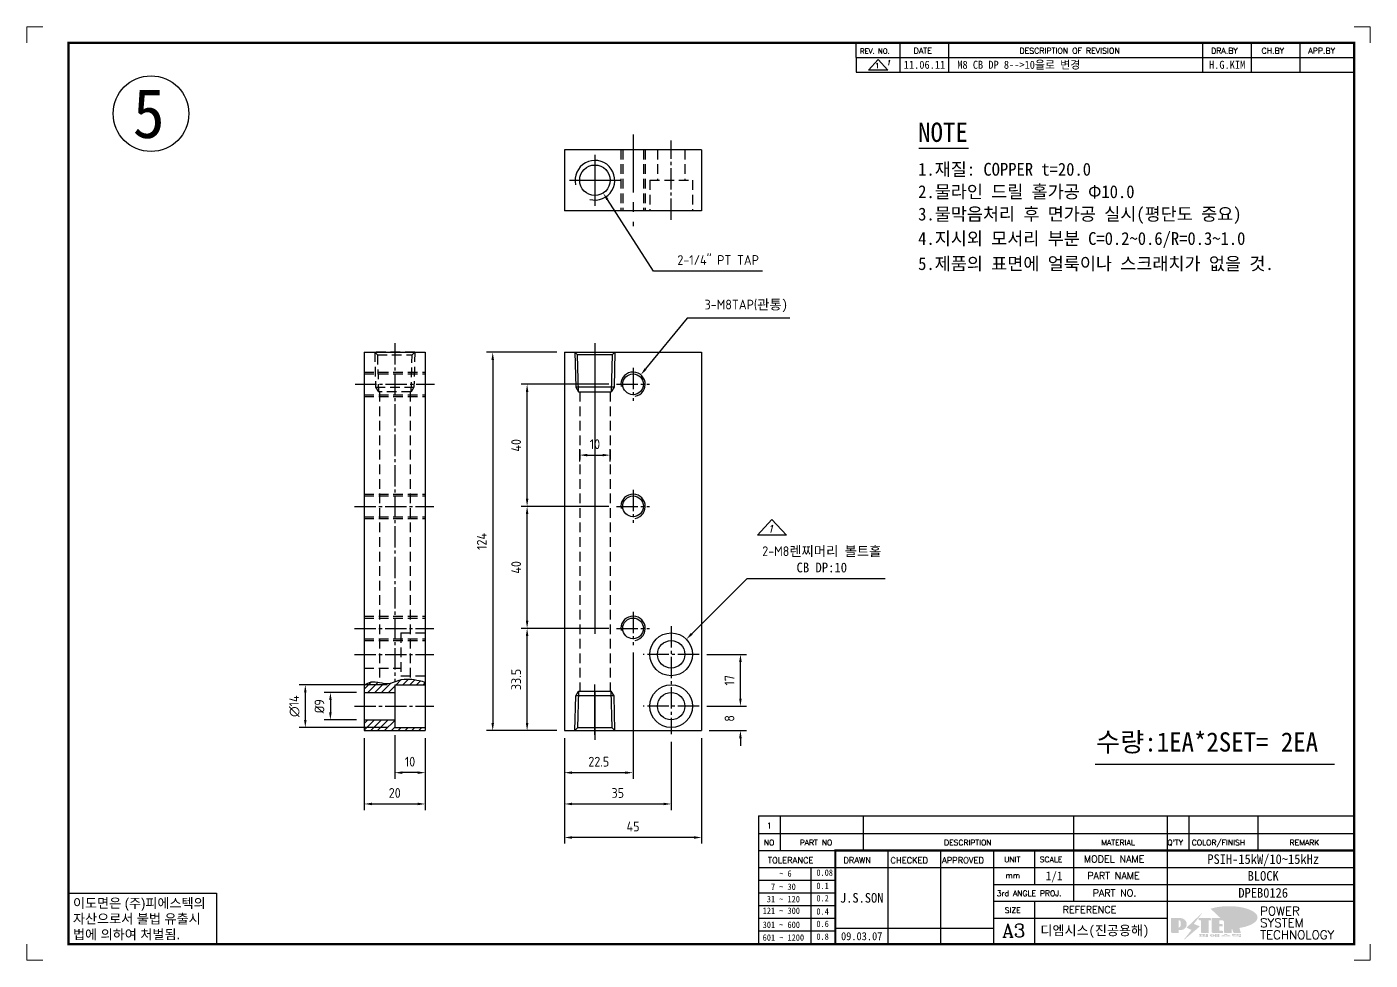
# Model space of a CAD drawing. Header units: millimetres. Extents: x 24815 to 36799, y -9299 to 5469.
# Drawn here: x 29404.5 to 29845, y -4594.7 to -4288.8 of the extents above; entities that cross this region are included whole.
import ezdxf
from ezdxf.enums import TextEntityAlignment as Align

# ---------------------------------------------------------------- set-up
doc = ezdxf.new("R2010")
doc.units = ezdxf.units.MM
for name, pattern in [('CENTER', [50.8, 31.75, -6.35, 6.35, -6.35]), ('CENTER1', [10, 7, -1, 1, -1]), ('CENTER2', [28.575, 19.05, -3.175, 3.175, -3.175]), ('HIDDEN2', [4.7625, 3.175, -1.5875])]:
    doc.linetypes.add(name, pattern=pattern)
doc.layers.add('FORMAT-1', color=7, linetype='Continuous')
doc.layers.add('line', color=3, linetype='Continuous')
doc.styles.add('h1', font='')
doc.styles.add('HAN', font='')
doc.styles.add('RC', font='ROMANC.SHX')
doc.styles.add('ROMANT', font='romant')
doc.styles.add('RT', font='ROMANT.SHX', dxfattribs={"oblique": 15})
doc.styles.get("Standard").update_dxf_attribs({"font": 'ISOCP.SHX', "bigfont": 'WHGTXT.SHX'})
doc.styles.get('h1').set_extended_font_data('New Gulim')
doc.styles.get('HAN').set_extended_font_data('GulimChe')
doc.dimstyles.new('PS-1', dxfattribs={"dimtxt": 3.2, "dimasz": 2.5, "dimexe": 2, "dimexo": 2.5, "dimgap": 2, "dimtad": 1, "dimtoh": 1, "dimrnd": 0.05, "dimzin": 12, "dimdsep": 46, "dimtxsty": 'Standard', "dimcen": 0, "dimclrt": 2, "dimazin": 3, "dimtfac": 1, "dimtofl": 0, "dimtmove": 0, "dimatfit": 3, "dimfxl": 0, "dimtolj": 1, "dimtzin": 0, "dimarcsym": 0})

# ---------------------------------------------------------------- blocks, each defined once
blk = doc.blocks.new('t3')
for p, q in [((0, 15.88), (46.25, 15.88)), ((0, 15.88), (0, 0)), ((46.25, 15.88), (46.25, 0)), ((0, 0), (46.25, 0))]:
    blk.add_line(p, q)
at = {"color": 1, "style": 'h1'}
for s, p in [('이도면은 (주)피에스텍의', (1.4, 11.29)), ('자산으로서 불법 유출시', (1.4, 6.41)), ('법에 의하여 처벌됨.', (1.4, 1.52))]:
    blk.add_text(s, height=3, dxfattribs=at).set_placement(p)
blk = doc.blocks.new('new LOGO')
at = {"layer": 'line'}
h = blk.add_hatch(color=1, dxfattribs=at)
h.paths.add_polyline_path([(41.5, 16.4), (54.3, 16.4, 1), (54.3, 82.9), (0, 82.9), (0, -0.1), (41.5, -0.1)])
h.paths.add_polyline_path([(41.5, 27.9), (41.5, 71.9), (43.6, 71.9, -0.414214), (54.6, 60.9), (54.6, 38.9, -0.414214), (43.6, 27.9)], flags=16)
h.paths.add_polyline_path([(214.7, 71.9), (227.5, 71.9), (227.5, 82.9), (159.7, 82.9), (159.7, 71.9), (172.5, 71.9), (172.5, -0.1), (214.7, -0.1)])
h.paths.add_polyline_path([(276, 37.4), (294.8, 37.4), (294.8, 49.1), (276, 49.1), (276, 71.9), (294.8, 71.9), (294.8, 82.9), (234.5, 82.9), (234.5, -0.1), (297, -0.1), (297, 10.9), (276, 10.9)])
h.paths.add_polyline_path([(347.2, 35.2), (359.7, -0.1), (400.5, -0.1), (379.6, 66.8), (399.7, 82.9), (380.6, 82.9), (347.2, 61.6), (347.2, 82.9), (305.5, 82.9), (305.5, -0.1), (347.2, -0.1)])
h = blk.add_hatch(color=250, dxfattribs=at)
h.paths.add_polyline_path([(44.5, 69.4), (46.6, 69.4, -0.129793), (52, 68, 0.221832), (43.6, 71.9), (41.5, 71.9), (41.5, 27.9), (43.6, 27.9, 0.02048), (44.5, 28)], flags=17)
h.paths.add_polyline_path([(44.5, 13.9), (57.3, 13.9, 0.72362), (77.1, 73.9, -0.679777), (54.3, 16.4), (41.5, 16.4), (41.5, -0.1), (3, -0.1), (3, -2.6), (44.5, -2.6)])
h.paths.add_polyline_path([(117.9, 14.2), (71.5, -44.4), (77.1, -39.6), (120.8, 15.6), (92, 28.9), (173.3, 106), (177.5, 111.4), (89.1, 27.6)])
h.paths.add_polyline_path([(162.7, 71.9), (162.7, 69.4), (172.5, 69.4), (172.5, 71.9)], flags=17)
h.paths.add_polyline_path([(217.7, 69.4), (230.5, 69.4), (230.5, 80.4), (227.5, 80.4), (227.5, 71.9), (214.7, 71.9), (214.7, -0.1), (175.5, -0.1), (175.5, -2.6), (217.7, -2.6)])
h.paths.add_polyline_path([(297.8, 46.6), (294.8, 46.6), (294.8, 37.4), (276, 37.4), (276, 10.9), (279, 10.9), (279, 34.9), (297.8, 34.9)])
h.paths.add_polyline_path([(300, 8.4), (297, 8.4), (297, -0.1), (237.5, -0.1), (237.5, -2.6), (300, -2.6)])
h.paths.add_polyline_path([(297.8, 80.4), (294.8, 80.4), (294.8, 71.9), (276, 71.9), (276, 49.1), (279, 49.1), (279, 69.4), (297.8, 69.4)])
h.paths.add_polyline_path([(350.2, 80.4), (347.2, 80.4), (347.2, 61.6), (350.2, 63.5)])
h.paths.add_polyline_path([(350.2, 26.7), (347.2, 35.2), (347.2, -0.1), (308.5, -0.1), (308.5, -2.6), (350.2, -2.6)])
h.paths.add_polyline_path([(402.7, 80.4), (396.5, 80.4), (379.6, 66.8), (400.5, -0.1), (361.8, -0.1), (362.7, -2.6), (403.5, -2.6), (382.6, 64.3)])
blk.add_hatch(color=5, dxfattribs=at).paths.add_polyline_path([(166.3, 35), (131, 49), (180.4, 112.7), (92, 28.9), (120.8, 15.6), (74.4, -43)])
h = blk.add_hatch(color=253, dxfattribs=at)
edge = h.paths.add_edge_path()
edge.add_ellipse((333.9, 86.4), major_axis=(-165.9, 0), ratio=0.39426, start_angle=111.51268, end_angle=334.46902)
edge.add_ellipse((314.1, 81.2), major_axis=(-153.7, 0), ratio=0.40699, start_angle=121.30662, end_angle=327.74369, ccw=False)
edge.add_line((394, 27.8), (394.7, 25.6))
h = blk.add_hatch(color=250, dxfattribs=at)
edge = h.paths.add_edge_path()
edge.add_ellipse((237.8, -17.6), major_axis=(-14.3, 0), ratio=0.526336, start_angle=192.2456, end_angle=269.07481)
edge.add_line((238.1, -10.1), (237.6, -10.1))
edge.add_ellipse((237.8, -17.6), major_axis=(-14.3, 0), ratio=0.526336, start_angle=270.92519, end_angle=449.07481)
edge.add_line((237.6, -25.1), (238.1, -25.1))
edge.add_ellipse((237.8, -17.6), major_axis=(-14.3, 0), ratio=0.526336, start_angle=450.92519, end_angle=527.7544)
edge.add_line((251.7, -19.2), (254.1, -19.2))
edge.add_line((254.1, -19.2), (254.1, -27.1))
edge.add_line((254.1, -27.1), (263.1, -27.1))
edge.add_line((263.1, -27.1), (263.1, -10.1))
edge.add_line((263.1, -10.1), (254.1, -10.1))
edge.add_line((254.1, -10.1), (254.1, -16))
edge.add_line((254.1, -16), (251.7, -16))
h.paths.add_polyline_path([(241, -16.4), (241, -18.7, -1), (234.4, -18.7), (234.4, -16.4, -1)], flags=16)
h.paths.add_polyline_path([(278.2, -10.1), (268.1, -10.1), (268.1, -27.1), (278.2, -27.1)])
h.paths.add_polyline_path([(310.3, -10.1), (310.3, -11.1, -0.157169), (289.3, -17.5), (294, -19.9, 0.128407), (316.3, -15.9, 0.128407), (338.6, -19.9), (343.3, -17.5, -0.157169), (322.2, -11.1), (322.2, -10.1)])
h.paths.add_polyline_path([(342.1, -25.1), (342.1, -22.3), (290.4, -22.3), (290.4, -25.1)])
h.paths.add_polyline_path([(352, -10.1), (352, -16.2, 0.414214), (354, -18.2), (378.7, -18.2), (378.7, -19.6), (390.2, -19.6), (390.2, -10.1), (378.7, -10.1), (378.7, -13.6), (374.7, -13.6), (374.7, -15.1), (378.7, -15.1), (378.7, -16.2), (364.7, -16.2), (364.7, -15.1), (371.2, -15.1), (371.2, -13.6), (364.7, -13.6), (364.7, -12.6), (374.7, -12.6), (374.7, -10.1)])
h.paths.add_polyline_path([(393.8, -10.1), (393.8, -19.6), (405, -19.6), (405, -10.1)])
h.paths.add_polyline_path([(405, -27.1), (405, -20.9), (356.8, -20.9), (356.8, -23), (391.8, -23), (391.8, -27.1)])
h.paths.add_polyline_path([(200.4, -10.1), (200.4, -22.3), (193.2, -22.3), (193.2, -12.6), (196.6, -12.6), (196.6, -10.1), (161, -10.1), (161, -12.6), (164.5, -12.6), (164.5, -22.3), (161, -22.3), (161, -25.1), (200.4, -25.1), (200.4, -27.1), (213.9, -27.1), (213.9, -10.1)])
h.paths.add_polyline_path([(182, -12.6), (175.6, -12.6), (175.6, -22.3), (182, -22.3)], flags=17)
blk = doc.blocks.new('format-3')
at = {"color": 3, "lineweight": 9}
for p, q in [((0, 286.3), (0, 291.3)), ((5, 291.3), (0, 291.3)), ((414.5, 291.3), (419.5, 291.3)), ((419.5, 286.3), (419.5, 291.3)), ((0, 5), (0, 0)), ((419.5, 5), (419.5, 0)), ((5, 0), (0, 0)), ((414.5, 0), (419.5, 0))]:
    blk.add_line(p, q, dxfattribs=at)
at = {"color": 180}
for p, q in [((258.97, 281.75), (258.97, 286.3)), ((272.71, 281.75), (272.71, 286.3)), ((287.94, 281.75), (287.94, 286.3)), ((367.22, 281.75), (367.22, 286.3)), ((382.45, 281.75), (382.45, 286.3)), ((397.61, 281.75), (397.61, 286.3)), ((258.97, 281.75), (414.5, 281.75)), ((228.5, 39.49), (228.5, 5)), ((228.5, 39.49), (414.5, 39.49)), ((235.29, 39.49), (235.29, 34.21)), ((261.24, 34.21), (261.24, 39.49)), ((326.9, 39.49), (326.9, 34.21)), ((356.11, 39.49), (356.11, 34.21)), ((362.93, 39.49), (362.93, 34.21)), ((384.48, 39.49), (384.48, 34.21)), ((228.5, 34.21), (252.48, 34.21)), ((268.96, 5), (268.96, 34.21)), ((285.45, 5), (285.45, 34.21)), ((301.94, 5), (301.94, 34.21)), ((314.72, 34.21), (314.72, 23.65)), ((326.9, 34.21), (326.9, 18.37)), ((356.11, 34.21), (356.11, 5)), ((228.5, 28.93), (252.48, 28.93)), ((244.89, 5.23), (244.89, 28.93)), ((252.48, 28.93), (414.5, 28.93)), ((228.5, 24.98), (252.48, 24.98)), ((228.5, 21.03), (252.48, 21.03)), ((301.94, 23.65), (414.5, 23.65)), ((228.5, 17.08), (252.48, 17.08)), ((301.94, 18.37), (414.5, 18.37)), ((314.72, 18.37), (314.72, 5)), ((228.5, 13.13), (252.48, 13.13)), ((301.94, 13.09), (356.11, 13.09)), ((228.5, 9.18), (252.48, 9.18)), ((252.48, 9.95), (301.94, 9.95))]:
    blk.add_line(p, q, dxfattribs=at)
at = {"const_width": 0.7}
blk.add_lwpolyline([(252.48, 5), (252.48, 34.21), (414.5, 34.21)], dxfattribs=at)
at = {"layer": 'FORMAT-1', "const_width": 0.7}
blk.add_lwpolyline([(13, 5), (13, 286.3), (414.5, 286.3), (414.5, 5)], close=True, dxfattribs=at)
blk.add_blockref('t3', (13, 5))
at = {"xscale": 0.05400000000000027, "yscale": 0.05400000000000027, "zscale": 0.05400000000000027}
blk.add_blockref('new LOGO', (357.35, 8.65), dxfattribs=at)
at = {"color": 2}
for s, height, style, p in [('REV. NO.', 1.56, 'RC', (260.23, 282.95)), ('DATE', 1.788, 'RC', (276.95, 282.94)), ('DESCRIPTION OF REVISION', 1.7875, 'RC', (309.98, 282.94)), ('DRA.BY', 1.788, 'RC', (369.83, 282.94)), ('CH.BY', 1.788, 'RC', (385.59, 282.94)), ('APP.BY', 1.788, 'RC', (400.18, 282.94)), ('COLOR/FINISH', 1.7424, 'RC', (363.8, 35.83)), ('NO', 1.742, 'RC', (230.16, 35.83)), ('PART NO', 1.742, 'RC', (241.36, 35.83)), ('DESCRIPTION', 1.7424, 'RC', (286.43, 35.83)), ('MATERIAL', 1.742, 'RC', (335.52, 35.83)), ("Q'TY", 1.742, 'RC', (356.17, 35.83)), ('REMARK', 1.742, 'RC', (394.37, 35.83)), (' TOLERANCE', 1.9, 'RC', (230.11, 30.22)), ('DRAWN', 1.9, 'RC', (255, 30.22)), ('CHECKED', 1.9, 'RC', (269.71, 30.22)), ('APPROVED', 1.9, 'RC', (285.8, 30.22)), ('UNIT', 1.742, 'RC', (305.19, 30.55)), ('SCALE', 1.742, 'RC', (316.32, 30.55)), ('MODEL NAME', 2.178, 'RC', (330.12, 30.46)), ('    ~ 6', 2, 'HAN', (229.8, 26.03)), ('0.08', 2, 'HAN', (246.57, 26.31)), ('mm', 1.742, 'RC', (305.67, 25.56)), ('PART NAME', 2.178, 'RC', (331.17, 25.24)), ('  7 ~ 30', 2, 'HAN', (229.8, 21.91)), ('0.1', 2, 'HAN', (246.57, 22.2)), ('3rd ANGLE PROJ.', 1.7424, 'RC', (302.87, 19.97)), ('PART NO.', 2.178, 'RC', (332.84, 19.85)), (' 31 ~ 120', 2, 'HAN', (229.8, 18.04)), ('0.2', 2, 'HAN', (246.57, 18.32)), ('REFERENCE', 2.178, 'RC', (323.52, 14.69)), ('121 ~ 300', 2, 'HAN', (229.8, 14.42)), ('0.4', 2, 'HAN', (246.57, 14.2)), ('SIZE', 1.742, 'RC', (305.39, 14.71)), ('301 ~ 600', 2, 'HAN', (229.8, 10.04)), ('0.6', 2, 'HAN', (246.57, 10.32)), ('601 ~ 1200', 2, 'HAN', (229.8, 6.05)), ('0.8', 2, 'HAN', (246.57, 6.33))]:
    blk.add_text(s, height=height, dxfattribs=dict(at, style=style)).set_placement(p)
at = {"style": 'ROMANT'}
for s, p in [('POWER', (385.15, 13.96)), ('SYSTEM', (385.15, 10.31)), ('TECHNOLOGY', (385.15, 6.56))]:
    blk.add_text(s, height=2.7, dxfattribs=at).set_placement(p)
at = {"color": 2, "lineweight": 25, "style": 'RC'}
blk.add_text('A3', height=4.182, dxfattribs=at).set_placement((304.61, 7.14))
at = {"style": 'HAN'}
for tag, height, p in [('MODEL-NAME', 3, (386.1, 31.53)), ('SCALE', 2.7, (320.81, 26.29)), ('PART-NAME', 3, (386.1, 26.29)), ('CH-BY', 3, (277.21, 19.44)), ('PART-NO', 3, (386.1, 21.01)), ('DRA-BY', 3, (260.72, 19.44)), ('APP-BY', 3, (293.7, 19.44)), ('DRA-DATE', 2.5, (260.72, 7.47)), ('CH-DATE', 2.5, (277.21, 7.47)), ('APP-DATE', 2.5, (293.7, 7.47)), ('관련업체', 3, (333.52, 9.26))]:
    blk.add_attdef(tag, text='', height=height, dxfattribs=at).set_placement(p, align=Align.MIDDLE_CENTER)
blk = doc.blocks.new('no3')
at = {"color": 180}
for p, q in [((0, 5.5), (0, 0)), ((0, 5.5), (186, 5.5)), ((6.79, 5.5), (6.79, 0)), ((32.74, 0.11), (32.74, 5.5)), ((98.4, 5.5), (98.4, 0)), ((127.61, 5.5), (127.61, 0)), ((134.43, 5.5), (134.43, 0)), ((155.98, 5.5), (155.98, 0))]:
    blk.add_line(p, q, dxfattribs=at)
at = {"color": 2, "style": 'HAN'}
for tag, p in [('PART-NO', (19.76, 2.75)), ('MATERIAL', (111.38, 2.75)), ("Q'TY", (131.02, 2.75)), ('COLOR/FINISH', (145.2, 2.75)), ('REMARK', (170.76, 2.75))]:
    blk.add_attdef(tag, text='', height=2.9, dxfattribs=at).set_placement(p, align=Align.MIDDLE_CENTER)
blk.add_attdef('DESCRIPTION', text='', height=2.9, dxfattribs=at).set_placement((34.51, 2.75), align=Align.MIDDLE_LEFT)
at = {"color": 2, "style": 'RT', "oblique": 15}
blk.add_attdef('NO', text='', height=1.74, dxfattribs=at).set_placement((3.38, 2.51), align=Align.MIDDLE_CENTER)
blk = doc.blocks.new('re3')
at = {"color": 180}
for p, q in [((0, 0), (0, -4.55)), ((6.87, -0.64), (3.86, -3.91)), ((9.88, -3.91), (3.86, -3.91)), ((6.87, -0.64), (9.88, -3.91)), ((13.74, -4.55), (13.74, 0)), ((28.97, -4.55), (28.97, 0)), ((108.25, -4.55), (108.25, 0)), ((123.49, -4.55), (123.49, 0)), ((138.64, -4.55), (138.64, 0)), ((0, -4.55), (155.53, -4.55))]:
    blk.add_line(p, q, dxfattribs=at)
at = {"color": 2, "style": 'RC', "oblique": 15}
blk.add_attdef('REV.NO', text='', height=1.56, dxfattribs=at).set_placement((6.59, -2.56), align=Align.MIDDLE_CENTER)
blk.add_attdef('-1', text='', height=1.56, dxfattribs=at).set_placement((9.37, -1.66), align=Align.MIDDLE_LEFT)
at = {"color": 2, "style": 'HAN'}
for tag, p in [('REV.-DATE', (21.36, -2.28)), ('DRA.BY', (115.87, -2.28)), ('CH.BY', (131.07, -2.28)), ('APP.BY', (147.09, -2.28))]:
    blk.add_attdef(tag, text='', height=2.5, dxfattribs=at).set_placement(p, align=Align.MIDDLE_CENTER)
blk.add_attdef('DESCRIPTION-OF-REVISION', text='', height=2.5, dxfattribs=at).set_placement((31.61, -2.28), align=Align.MIDDLE_LEFT)
blk = doc.blocks.new('sfgsd')
for p, q in [((56881.97, 131464.74), (56895.13, 131464.74)), ((56882.85, 131463.86), (56881.97, 131464.74)), ((56895.13, 131464.74), (56894.24, 131463.86)), ((56894.24, 131463.86), (56882.85, 131463.86)), ((56894.83, 131453.34), (56882.27, 131453.34)), ((56883.17, 131451.77), (56893.93, 131451.77))]:
    blk.add_line(p, q)
at = {"color": 1, "linetype": 'CENTER', "ltscale": 3}
blk.add_line((56888.55, 131466.17), (56888.55, 131449.61), dxfattribs=at)
at = {"color": 3}
for p, q in [((56883.17, 131451.77), (56882.85, 131463.86)), ((56894.24, 131463.86), (56893.93, 131451.77))]:
    blk.add_line(p, q, dxfattribs=at)
for points in [[(56881.97, 131464.74), (56882.27, 131453.34), (56883.17, 131451.77)], [(56895.13, 131464.74), (56894.83, 131453.34), (56893.93, 131451.77)]]:
    blk.add_lwpolyline(points)
blk = doc.blocks.new('*D1220')
at = {"color": 0, "lineweight": -2}
for p, q in [((29603.29, -4493.94), (29603.29, -4535.27)), ((29580.79, -4521.99), (29580.79, -4535.27)), ((29583.29, -4533.27), (29600.79, -4533.27))]:
    blk.add_line(p, q, dxfattribs=at)
at = {"color": 0}
for points in [[(29583.29, -4532.86), (29583.29, -4533.69), (29580.79, -4533.27)], [(29600.79, -4532.86), (29600.79, -4533.69), (29603.29, -4533.27)]]:
    blk.add_solid(points, dxfattribs=at)
at = {"layer": 'Defpoints', "color": 0}
for p in [(29603.29, -4491.44), (29580.79, -4519.49), (29603.29, -4533.27)]:
    blk.add_point(p, dxfattribs=at)
at = {"color": 2, "insert": (29592.04, -4529.67), "char_height": 3.2, "attachment_point": 5}
blk.add_mtext('\\A1;22.5', dxfattribs=at)
blk = doc.blocks.new('*D1221')
at = {"color": 0, "lineweight": -2}
for p, q in [((29580.79, -4521.99), (29580.79, -4545.53)), ((29615.79, -4523.19), (29615.79, -4545.53)), ((29583.29, -4543.53), (29613.29, -4543.53))]:
    blk.add_line(p, q, dxfattribs=at)
at = {"color": 0}
for points in [[(29583.29, -4543.11), (29583.29, -4543.94), (29580.79, -4543.53)], [(29613.29, -4543.11), (29613.29, -4543.94), (29615.79, -4543.53)]]:
    blk.add_solid(points, dxfattribs=at)
at = {"layer": 'Defpoints', "color": 0}
for p in [(29580.79, -4519.49), (29615.79, -4520.69), (29615.79, -4543.53)]:
    blk.add_point(p, dxfattribs=at)
at = {"color": 2, "insert": (29598.29, -4539.93), "char_height": 3.2, "attachment_point": 5}
blk.add_mtext('\\A1;35', dxfattribs=at)
blk = doc.blocks.new('*D1222')
at = {"color": 0, "lineweight": -2}
for p, q in [((29595.34, -4485.99), (29566.55, -4485.99)), ((29568.55, -4516.99), (29568.55, -4488.49)), ((29578.29, -4519.49), (29566.55, -4519.49))]:
    blk.add_line(p, q, dxfattribs=at)
at = {"color": 0}
for points in [[(29568.14, -4488.49), (29568.97, -4488.49), (29568.55, -4485.99)], [(29568.14, -4516.99), (29568.97, -4516.99), (29568.55, -4519.49)]]:
    blk.add_solid(points, dxfattribs=at)
at = {"layer": 'Defpoints', "color": 0}
for p in [(29568.55, -4485.99), (29597.84, -4485.99), (29580.79, -4519.49)]:
    blk.add_point(p, dxfattribs=at)
at = {"color": 2, "insert": (29564.95, -4502.74), "char_height": 3.2, "attachment_point": 5, "rotation": 90}
blk.add_mtext('\\A1;33.5', dxfattribs=at)
blk = doc.blocks.new('*D1223')
at = {"color": 0, "lineweight": -2}
for p, q in [((29595.34, -4445.99), (29566.55, -4445.99)), ((29568.55, -4483.49), (29568.55, -4448.49)), ((29595.34, -4485.99), (29566.55, -4485.99))]:
    blk.add_line(p, q, dxfattribs=at)
at = {"color": 0}
for points in [[(29568.14, -4448.49), (29568.97, -4448.49), (29568.55, -4445.99)], [(29568.14, -4483.49), (29568.97, -4483.49), (29568.55, -4485.99)]]:
    blk.add_solid(points, dxfattribs=at)
at = {"layer": 'Defpoints', "color": 0}
for p in [(29568.55, -4445.99), (29597.84, -4445.99), (29597.84, -4485.99)]:
    blk.add_point(p, dxfattribs=at)
at = {"color": 2, "insert": (29564.95, -4465.99), "char_height": 3.2, "attachment_point": 5, "rotation": 90}
blk.add_mtext('\\A1;40', dxfattribs=at)
blk = doc.blocks.new('*D1224')
at = {"color": 0, "lineweight": -2}
for p, q in [((29595.34, -4405.99), (29566.55, -4405.99)), ((29568.55, -4443.49), (29568.55, -4408.49)), ((29595.34, -4445.99), (29566.55, -4445.99))]:
    blk.add_line(p, q, dxfattribs=at)
at = {"color": 0}
for points in [[(29568.14, -4408.49), (29568.97, -4408.49), (29568.55, -4405.99)], [(29568.14, -4443.49), (29568.97, -4443.49), (29568.55, -4445.99)]]:
    blk.add_solid(points, dxfattribs=at)
at = {"layer": 'Defpoints', "color": 0}
for p in [(29568.55, -4405.99), (29597.84, -4405.99), (29597.84, -4445.99)]:
    blk.add_point(p, dxfattribs=at)
at = {"color": 2, "insert": (29564.95, -4425.99), "char_height": 3.2, "attachment_point": 5, "rotation": 90}
blk.add_mtext('\\A1;40', dxfattribs=at)
blk = doc.blocks.new('*D1225')
at = {"color": 0, "lineweight": -2}
for p, q in [((29578.29, -4395.49), (29555.28, -4395.49)), ((29557.28, -4397.99), (29557.28, -4516.99)), ((29578.29, -4519.49), (29555.28, -4519.49))]:
    blk.add_line(p, q, dxfattribs=at)
at = {"color": 0}
for points in [[(29556.86, -4397.99), (29557.69, -4397.99), (29557.28, -4395.49)], [(29556.86, -4516.99), (29557.69, -4516.99), (29557.28, -4519.49)]]:
    blk.add_solid(points, dxfattribs=at)
at = {"layer": 'Defpoints', "color": 0}
for p in [(29580.79, -4395.49), (29557.28, -4519.49), (29580.79, -4519.49)]:
    blk.add_point(p, dxfattribs=at)
at = {"color": 2, "insert": (29553.68, -4457.49), "char_height": 3.2, "attachment_point": 5, "rotation": 90}
blk.add_mtext('\\A1;124', dxfattribs=at)
blk = doc.blocks.new('*D1226')
at = {"color": 0, "lineweight": -2}
for p, q in [((29580.79, -4521.99), (29580.79, -4556.52)), ((29625.79, -4521.99), (29625.79, -4556.52)), ((29623.29, -4554.52), (29583.29, -4554.52))]:
    blk.add_line(p, q, dxfattribs=at)
at = {"color": 0}
for points in [[(29583.29, -4554.1), (29583.29, -4554.94), (29580.79, -4554.52)], [(29623.29, -4554.1), (29623.29, -4554.94), (29625.79, -4554.52)]]:
    blk.add_solid(points, dxfattribs=at)
at = {"layer": 'Defpoints', "color": 0}
for p in [(29580.79, -4519.49), (29625.79, -4519.49), (29580.79, -4554.52)]:
    blk.add_point(p, dxfattribs=at)
at = {"color": 2, "insert": (29603.29, -4550.92), "char_height": 3.2, "attachment_point": 5}
blk.add_mtext('\\A1;45', dxfattribs=at)
blk = doc.blocks.new('*D1227')
at = {"color": 0, "lineweight": -2}
for p, q in [((29638.5, -4508.99), (29638.5, -4506.49)), ((29627.49, -4511.49), (29640.5, -4511.49)), ((29628.29, -4519.49), (29640.5, -4519.49)), ((29638.5, -4521.99), (29638.5, -4524.49))]:
    blk.add_line(p, q, dxfattribs=at)
at = {"color": 0}
for points in [[(29638.08, -4508.99), (29638.92, -4508.99), (29638.5, -4511.49)], [(29638.08, -4521.99), (29638.92, -4521.99), (29638.5, -4519.49)]]:
    blk.add_solid(points, dxfattribs=at)
at = {"layer": 'Defpoints', "color": 0}
for p in [(29624.99, -4511.49), (29638.5, -4511.49), (29625.79, -4519.49)]:
    blk.add_point(p, dxfattribs=at)
at = {"color": 2, "insert": (29634.9, -4515.49), "char_height": 3.2, "attachment_point": 5, "rotation": 90}
blk.add_mtext('\\A1;8', dxfattribs=at)
blk = doc.blocks.new('*D1228')
at = {"color": 0, "lineweight": -2}
for p, q in [((29627.49, -4494.49), (29640.5, -4494.49)), ((29638.5, -4508.99), (29638.5, -4496.99)), ((29627.49, -4511.49), (29640.5, -4511.49))]:
    blk.add_line(p, q, dxfattribs=at)
at = {"color": 0}
for points in [[(29638.08, -4496.99), (29638.92, -4496.99), (29638.5, -4494.49)], [(29638.08, -4508.99), (29638.92, -4508.99), (29638.5, -4511.49)]]:
    blk.add_solid(points, dxfattribs=at)
at = {"layer": 'Defpoints', "color": 0}
for p in [(29624.99, -4494.49), (29638.5, -4494.49), (29624.99, -4511.49)]:
    blk.add_point(p, dxfattribs=at)
at = {"color": 2, "insert": (29634.9, -4502.99), "char_height": 3.2, "attachment_point": 5, "rotation": 90}
blk.add_mtext('\\A1;17', dxfattribs=at)
blk = doc.blocks.new('*D1151')
at = {"color": 0, "lineweight": -2}
for p, q in [((29621.03, -4384.3), (29607.4, -4400.96)), ((29654.75, -4384.3), (29621.03, -4384.3))]:
    blk.add_line(p, q, dxfattribs=at)
at = {"color": 0}
blk.add_solid([(29607.08, -4400.7), (29607.73, -4401.22), (29605.82, -4402.9)], dxfattribs=at)
at = {"layer": 'Defpoints', "color": 0}
for p in [(29605.82, -4402.9), (29600.76, -4409.09)]:
    blk.add_point(p, dxfattribs=at)
at = {"color": 2, "insert": (29640.42, -4380.29), "char_height": 3.2, "attachment_point": 5}
blk.add_mtext('\\A1;3-M8TAP({\\fGulimChe|b0|i0|c129|p49;관통)}', dxfattribs=at)
blk = doc.blocks.new('*D1229')
at = {"color": 0, "lineweight": -2}
for p, q in [((29525.15, -4520.99), (29525.15, -4535.27)), ((29535.15, -4521.99), (29535.15, -4535.27)), ((29532.65, -4533.27), (29527.65, -4533.27))]:
    blk.add_line(p, q, dxfattribs=at)
at = {"color": 0}
for points in [[(29527.65, -4532.86), (29527.65, -4533.69), (29525.15, -4533.27)], [(29532.65, -4532.86), (29532.65, -4533.69), (29535.15, -4533.27)]]:
    blk.add_solid(points, dxfattribs=at)
at = {"layer": 'Defpoints', "color": 0}
for p in [(29525.15, -4518.49), (29535.15, -4519.49), (29525.15, -4533.27)]:
    blk.add_point(p, dxfattribs=at)
at = {"color": 2, "insert": (29530.15, -4529.67), "char_height": 3.2, "attachment_point": 5}
blk.add_mtext('\\A1;10', dxfattribs=at)
blk = doc.blocks.new('*D1230')
at = {"color": 0, "lineweight": -2}
for p, q in [((29515.15, -4521.99), (29515.15, -4545.53)), ((29535.15, -4521.99), (29535.15, -4545.53)), ((29517.65, -4543.53), (29532.65, -4543.53))]:
    blk.add_line(p, q, dxfattribs=at)
at = {"color": 0}
for points in [[(29517.65, -4543.11), (29517.65, -4543.94), (29515.15, -4543.53)], [(29532.65, -4543.11), (29532.65, -4543.94), (29535.15, -4543.53)]]:
    blk.add_solid(points, dxfattribs=at)
at = {"layer": 'Defpoints', "color": 0}
for p in [(29515.15, -4519.49), (29535.15, -4519.49), (29535.15, -4543.53)]:
    blk.add_point(p, dxfattribs=at)
at = {"color": 2, "insert": (29525.15, -4539.92), "char_height": 3.2, "attachment_point": 5}
blk.add_mtext('\\A1;20', dxfattribs=at)
blk = doc.blocks.new('*D1231')
at = {"color": 0, "lineweight": -2}
for p, q in [((29512.65, -4506.99), (29502.05, -4506.99)), ((29504.05, -4509.49), (29504.05, -4513.49)), ((29512.65, -4515.99), (29502.05, -4515.99))]:
    blk.add_line(p, q, dxfattribs=at)
at = {"color": 0}
for points in [[(29503.63, -4509.49), (29504.46, -4509.49), (29504.05, -4506.99)], [(29503.63, -4513.49), (29504.46, -4513.49), (29504.05, -4515.99)]]:
    blk.add_solid(points, dxfattribs=at)
at = {"layer": 'Defpoints', "color": 0}
for p in [(29515.15, -4506.99), (29504.05, -4515.99), (29515.15, -4515.99)]:
    blk.add_point(p, dxfattribs=at)
at = {"color": 2, "insert": (29500.45, -4511.49), "char_height": 3.2, "attachment_point": 5, "rotation": 90}
blk.add_mtext('\\A1;%%C9', dxfattribs=at)
blk = doc.blocks.new('*D1232')
at = {"color": 0, "lineweight": -2}
for p, q in [((29522.65, -4504.49), (29493.82, -4504.49)), ((29495.82, -4506.99), (29495.82, -4515.99)), ((29522.65, -4518.49), (29493.82, -4518.49))]:
    blk.add_line(p, q, dxfattribs=at)
at = {"color": 0}
for points in [[(29495.41, -4506.99), (29496.24, -4506.99), (29495.82, -4504.49)], [(29495.41, -4515.99), (29496.24, -4515.99), (29495.82, -4518.49)]]:
    blk.add_solid(points, dxfattribs=at)
at = {"layer": 'Defpoints', "color": 0}
for p in [(29525.15, -4504.49), (29495.82, -4518.49), (29525.15, -4518.49)]:
    blk.add_point(p, dxfattribs=at)
at = {"color": 2, "insert": (29489.56, -4511.49), "char_height": 3.2, "attachment_point": 5, "rotation": 90}
blk.add_mtext('\\A1;\\P∅14', dxfattribs=at)
blk = doc.blocks.new('*D1233')
at = {"color": 0, "lineweight": -2}
for p, q in [((29585.79, -4431.28), (29585.79, -4427.2)), ((29588.29, -4429.2), (29593.29, -4429.2)), ((29595.79, -4431.28), (29595.79, -4427.2))]:
    blk.add_line(p, q, dxfattribs=at)
at = {"color": 0}
for points in [[(29588.29, -4428.78), (29588.29, -4429.61), (29585.79, -4429.2)], [(29593.29, -4428.78), (29593.29, -4429.61), (29595.79, -4429.2)]]:
    blk.add_solid(points, dxfattribs=at)
at = {"layer": 'Defpoints', "color": 0}
for p in [(29595.79, -4429.2), (29585.79, -4433.78), (29595.79, -4433.78)]:
    blk.add_point(p, dxfattribs=at)
at = {"color": 2, "insert": (29590.79, -4425.6), "char_height": 3.2, "attachment_point": 5}
blk.add_mtext('\\A1;10', dxfattribs=at)
blk = doc.blocks.new('*D1152')
at = {"color": 0, "lineweight": -2}
for p, q in [((29610, -4368.86), (29594.86, -4345.42)), ((29645.79, -4368.86), (29610, -4368.86))]:
    blk.add_line(p, q, dxfattribs=at)
at = {"color": 0}
blk.add_solid([(29595.21, -4345.19), (29594.51, -4345.64), (29593.5, -4343.32)], dxfattribs=at)
at = {"layer": 'Defpoints', "color": 0}
for p in [(29588.08, -4334.92), (29593.5, -4343.32)]:
    blk.add_point(p, dxfattribs=at)
at = {"color": 2, "insert": (29631.2, -4365.26), "char_height": 3.2, "attachment_point": 5}
blk.add_mtext('\\A1;2-1/4" PT TAP', dxfattribs=at)
blk = doc.blocks.new('*D1257')
at = {"color": 0, "lineweight": -2}
for p, q in [((29640.64, -4469.77), (29622.52, -4487.79)), ((29685.93, -4469.77), (29640.64, -4469.77))]:
    blk.add_line(p, q, dxfattribs=at)
at = {"color": 0}
blk.add_solid([(29622.23, -4487.5), (29622.82, -4488.09), (29620.75, -4489.56)], dxfattribs=at)
at = {"layer": 'Defpoints', "color": 0}
for p in [(29620.75, -4489.56), (29610.83, -4499.43)]:
    blk.add_point(p, dxfattribs=at)
at = {"color": 2, "insert": (29665.18, -4463.39), "char_height": 3.2, "attachment_point": 5}
blk.add_mtext('\\A1;2-M8{\\fGulimChe|b0|i0|c129|p49;렌찌머리 볼트홀\\PCB DP:10}', dxfattribs=at)

msp = doc.modelspace()

# ---------------------------------------------------------------- hatches: boundary and pattern name
h = msp.add_hatch()
h.set_pattern_fill('ANSI31', color=256, scale=0.5, style=0)
h.set_pattern_definition([(45, (10542.395, 31006.7832), (-1.122532015, 1.122532015), [])])
edge = h.paths.add_edge_path()
edge.add_line((29535.15, -4504.492), (29535.15, -4503.585))
edge.add_spline(control_points=[(29535.15, -4503.585), (29534.496, -4503.414), (29531.725, -4502.689), (29527.38, -4502.141), (29522.496, -4504.935), (29518.279, -4502.701), (29515.893, -4504.155), (29515.15, -4504.608)], knot_values=[0, 0, 0, 0, 2.037072, 8.6285464, 12.4250835, 17.9843472, 20.4992723, 20.4992723, 20.4992723, 20.4992723], degree=3, periodic=0)
edge.add_line((29515.15, -4504.608), (29515.15, -4506.992))
edge.add_line((29515.15, -4506.992), (29525.15, -4506.992))
edge.add_line((29525.15, -4506.992), (29525.15, -4504.492))
edge.add_line((29525.15, -4504.492), (29535.15, -4504.492))
h.paths.add_polyline_path([(29525.15, -4515.992), (29515.15, -4515.992), (29515.15, -4519.492), (29535.15, -4519.492), (29535.15, -4518.492), (29525.15, -4518.492)])

# ---------------------------------------------------------------- linework, layer by layer
at = {"color": 0, "linetype": 'CENTER2'}
msp.add_line((29603.289, -4324.115), (29603.289, -4354.115), dxfattribs=at)
at = {"color": 1}
for p, q in [((29625.789, -4329.115), (29580.789, -4329.115)), ((29580.789, -4329.115), (29580.789, -4349.115)), ((29625.789, -4329.115), (29625.789, -4349.115)), ((29625.789, -4349.115), (29580.789, -4349.115)), ((29515.15, -4395.492), (29535.15, -4395.492)), ((29515.15, -4395.492), (29515.15, -4519.492)), ((29535.15, -4395.492), (29535.15, -4519.492)), ((29580.789, -4395.492), (29625.789, -4395.492)), ((29580.789, -4395.492), (29580.789, -4519.492)), ((29625.789, -4395.492), (29625.789, -4519.492)), ((29525.15, -4504.492), (29525.15, -4518.492)), ((29525.15, -4504.492), (29535.15, -4504.492)), ((29515.15, -4506.992), (29525.15, -4506.992)), ((29515.15, -4515.992), (29525.15, -4515.992)), ((29525.15, -4518.492), (29535.15, -4518.492)), ((29515.15, -4519.492), (29535.15, -4519.492)), ((29580.789, -4519.492), (29625.789, -4519.492))]:
    msp.add_line(p, q, dxfattribs=at)
at = {"color": 2, "linetype": 'HIDDEN2'}
for p, q in [((29599.289, -4329.115), (29599.289, -4349.115)), ((29599.889, -4329.115), (29599.889, -4349.115)), ((29606.689, -4329.115), (29606.689, -4349.115)), ((29607.289, -4329.115), (29607.289, -4349.115)), ((29611.289, -4329.115), (29611.289, -4339.115)), ((29620.289, -4329.115), (29620.289, -4339.115)), ((29608.789, -4339.115), (29622.789, -4339.115)), ((29608.789, -4339.115), (29608.789, -4349.115)), ((29622.789, -4339.115), (29622.789, -4349.115)), ((29515.15, -4401.992), (29535.15, -4401.992)), ((29515.15, -4402.592), (29535.15, -4402.592)), ((29585.789, -4408.46), (29585.789, -4506.492)), ((29595.789, -4408.46), (29595.789, -4506.492)), ((29515.15, -4409.392), (29535.15, -4409.392)), ((29515.15, -4409.992), (29535.15, -4409.992)), ((29515.15, -4441.992), (29535.15, -4441.992)), ((29515.15, -4442.592), (29535.15, -4442.592)), ((29515.15, -4449.392), (29535.15, -4449.392)), ((29515.15, -4449.992), (29535.15, -4449.992)), ((29515.15, -4481.992), (29535.15, -4481.992)), ((29515.15, -4482.592), (29535.15, -4482.592)), ((29515.15, -4489.392), (29535.15, -4489.392)), ((29515.15, -4489.992), (29535.15, -4489.992))]:
    msp.add_line(p, q, dxfattribs=at)
at = {"color": 1, "linetype": 'CENTER1'}
msp.add_line((29615.789, -4352.115), (29615.789, -4326.115), dxfattribs=at)
for p, q in [((29696.957, -4328.603), (29713.297, -4328.603)), ((29754.878, -4530.502), (29833.267, -4530.502))]:
    msp.add_line(p, q)
at = {"color": 1, "linetype": 'CENTER', "ltscale": 3}
for p, q in [((29590.789, -4330.74), (29590.789, -4347.491)), ((29582.414, -4339.115), (29599.164, -4339.115)), ((29590.789, -4392.492), (29590.789, -4522.492))]:
    msp.add_line(p, q, dxfattribs=at)
at = {"color": 252, "linetype": 'HIDDEN2'}
for p, q in [((29531.729, -4395.492), (29518.572, -4395.492)), ((29518.572, -4395.492), (29519.456, -4396.376)), ((29530.845, -4396.376), (29531.729, -4395.492)), ((29519.456, -4396.376), (29519.771, -4408.46)), ((29519.456, -4396.376), (29530.845, -4396.376)), ((29530.53, -4408.46), (29530.845, -4396.376)), ((29518.866, -4406.892), (29531.435, -4406.892)), ((29530.53, -4408.46), (29519.771, -4408.46)), ((29520.15, -4408.46), (29520.15, -4503.622)), ((29530.15, -4408.46), (29530.15, -4502.611))]:
    msp.add_line(p, q, dxfattribs=at)
at = {"color": 0, "linetype": 'CENTER1'}
for p, q in [((29525.15, -4392.492), (29525.15, -4503.454)), ((29603.289, -4400.545), (29603.289, -4411.439)), ((29512.15, -4405.992), (29538.15, -4405.992)), ((29597.842, -4405.992), (29608.736, -4405.992)), ((29603.289, -4440.545), (29603.289, -4451.439)), ((29511.982, -4445.992), (29537.982, -4445.992)), ((29597.842, -4445.992), (29608.736, -4445.992)), ((29603.289, -4480.545), (29603.289, -4491.439)), ((29511.982, -4485.992), (29537.982, -4485.992)), ((29597.842, -4485.992), (29608.736, -4485.992)), ((29615.789, -4485.294), (29615.789, -4520.69)), ((29511.982, -4494.492), (29537.982, -4494.492)), ((29624.987, -4494.492), (29606.591, -4494.492)), ((29511.982, -4511.492), (29537.982, -4511.492)), ((29624.987, -4511.492), (29606.591, -4511.492))]:
    msp.add_line(p, q, dxfattribs=at)
at = {"color": 180}
for p, q in [((29648.834, -4450.309), (29644.098, -4455.468)), ((29648.834, -4450.309), (29653.571, -4455.468)), ((29653.571, -4455.468), (29644.098, -4455.468))]:
    msp.add_line(p, q, dxfattribs=at)
at = {"color": 250, "linetype": 'HIDDEN2'}
for p, q in [((29527.15, -4487.492), (29527.15, -4501.492)), ((29527.15, -4487.492), (29535.15, -4487.492)), ((29515.15, -4489.992), (29527.15, -4489.992)), ((29515.15, -4498.992), (29527.15, -4498.992)), ((29527.15, -4501.492), (29535.15, -4501.492))]:
    msp.add_line(p, q, dxfattribs=at)
at = {"color": 252, "linetype": 'HIDDEN2'}
for points in [[(29518.572, -4395.492), (29518.866, -4406.892), (29519.771, -4408.46)], [(29531.729, -4395.492), (29531.435, -4406.892), (29530.53, -4408.46)]]:
    msp.add_lwpolyline(points, dxfattribs=at)
for centre, radius in [((29445.224, -4317.284), 12.402), ((29603.289, -4405.992), 3.4), ((29603.289, -4445.992), 3.4), ((29603.289, -4485.992), 3.4)]:
    msp.add_circle(centre, radius)
at = {"color": 3}
msp.add_circle((29590.789, -4339.114), 5, dxfattribs=at)
at = {"color": 1}
for centre, radius in [((29615.789, -4494.492), 7), ((29615.789, -4494.492), 4.5), ((29615.789, -4511.492), 7), ((29615.789, -4511.492), 4.5)]:
    msp.add_circle(centre, radius, dxfattribs=at)
msp.add_arc((29590.789, -4339.114), 6.5, 254.74934, 193.24208)
at = {"color": 3}
for centre in [(29603.289, -4405.992), (29603.289, -4445.992), (29603.289, -4485.992)]:
    msp.add_arc(centre, 4, 280, 190, dxfattribs=at)
msp.add_spline([(29515.15, -4504.608), (29517.426, -4503.538), (29522.96, -4504.067), (29526.585, -4502.935), (29533.174, -4503.091), (29535.15, -4503.585)], degree=3)

# ---------------------------------------------------------------- block references
at = {"xscale": 1.05000000000291, "yscale": 1.05000000000291, "zscale": 1.05000000000291}
msp.add_blockref('format-3', (29404.515, -4594.71), dxfattribs=at).add_auto_attribs({'DRA-DATE': '09.03.07', 'DRA-BY': 'J.S.SON', 'MODEL-NAME': 'PSIH-15kW/10~15kHz', 'PART-NAME': 'BLOCK', 'PART-NO': 'DPEB0126', 'SCALE': '1/1', '관련업체': '디엠시스(진공용해)'})
ref = msp.add_blockref('re3', (29676.429, -4298.872), dxfattribs=dict(xscale=1.05000000000291, yscale=1.05000000000291, zscale=1.05000000000291))
ref.add_attrib('DRA.BY', 'H.G.KIM', dxfattribs={"color": 2, "height": 2.625, "style": 'HAN'}).set_placement((29798.093, -4301.261), align=Align.MIDDLE_CENTER)
ref.add_attrib('DESCRIPTION-OF-REVISION', 'M8 CB DP 8-->10을로 변경', dxfattribs={"color": 2, "height": 2.625, "style": 'HAN'}).set_placement((29709.622, -4301.261), align=Align.MIDDLE_LEFT)
ref.add_attrib('REV.-DATE', '11.06.11', dxfattribs={"color": 2, "height": 2.625, "style": 'HAN'}).set_placement((29698.855, -4301.261), align=Align.MIDDLE_CENTER)
ref.add_attrib('-1', '1', dxfattribs={"color": 2, "height": 1.638, "style": 'RC', "oblique": 15}).set_placement((29686.266, -4300.615), align=Align.MIDDLE_LEFT)
ref.add_attrib('REV.NO', '1', dxfattribs={"color": 2, "height": 1.638, "style": 'RC'}).set_placement((29683.347, -4301.558), align=Align.MIDDLE_CENTER)
msp.add_blockref('sfgsd', (-27297.761, -135860.234))
at = {"xscale": -1, "rotation": 180}
msp.add_blockref('sfgsd', (-27297.761, 126945.25), dxfattribs=at)
ref = msp.add_blockref('no3', (29644.44, -4553.241), dxfattribs=dict(xscale=1.05000000000291, yscale=1.05000000000291, zscale=1.05000000000291))
ref.add_attrib('NO', '1', dxfattribs={"color": 2, "height": 1.827, "style": 'RT'}).set_placement((29647.994, -4550.609), align=Align.MIDDLE_CENTER)

# ---------------------------------------------------------------- texts
at = {"color": 2, "style": 'HAN'}
for s, height, p in [('5', 16.2, (29439.255, -4325.259)), ('NOTE', 6.3, (29696.777, -4326.54)), ('1.재질: COPPER t=20.0', 4.2, (29696.777, -4337.612)), ('2.물라인 드릴 홀가공 Φ10.0', 4.2, (29696.777, -4344.962)), ('3.물막음처리 후 면가공 실시(평단도 중요)', 4.2, (29696.777, -4352.287)), ('4.지시외 모서리 부분 C=0.2~0.6/R=0.3~1.0', 4.2, (29696.777, -4360.304)), ('5.제품의 표면에 얼룩이나 스크래치가 없을 것.', 4.2, (29696.777, -4368.529)), ('수량:1EA*2SET= 2EA', 6.3, (29755.124, -4526.357))]:
    msp.add_text(s, height=height, dxfattribs=at).set_placement(p)
at = {"color": 2, "style": 'RC', "oblique": 15}
msp.add_attdef('1', text='1', height=2.457, dxfattribs=at).set_placement((29648.389, -4453.333), align=Align.MIDDLE_CENTER)

# ---------------------------------------------------------------- dimensions: what is measured, and where the dimension line sits
for p1, p2, text, picture, middle in [((29588.076, -4334.915), (29593.502, -4343.315), '2-1/4" PT TAP', '*D1152', (29631.202, -4368.863)), ((29600.757, -4409.089), (29605.821, -4402.896), '3-M8TAP({\\fGulimChe|b0|i0|c129|p49;관통)}', '*D1151', (29640.423, -4384.304)), ((29610.826, -4499.429), (29620.752, -4489.556), '2-M8{\\fGulimChe|b0|i0|c129|p49;렌찌머리 볼트홀\\PCB DP:10}', '*D1257', (29665.185, -4469.771))]:
    dim = msp.add_diameter_dim_2p(p1=p1, p2=p2, text=text, dimstyle='PS-1')
    dim.commit()
    dim.dimension.update_dxf_attribs({"geometry": picture, "text_midpoint": middle, "dimtype": 163})
for base, p1, p2, picture, middle in [((29557.278, -4519.492), (29580.789, -4395.492), (29580.789, -4519.492), '*D1225', (29553.677, -4457.492)), ((29568.554, -4485.992), (29580.789, -4519.492), (29597.842, -4485.992), '*D1222', (29564.954, -4502.742)), ((29638.498, -4511.492), (29625.789, -4519.492), (29624.987, -4511.492), '*D1227', (29634.898, -4515.492))]:
    dim = msp.add_linear_dim(base=base, p1=p1, p2=p2, angle=90, dimstyle='PS-1')
    dim.commit()
    dim.dimension.update_dxf_attribs({"geometry": picture, "text_midpoint": middle})
for base, p1, p2, picture, middle in [((29568.554, -4405.992), (29597.842, -4445.992), (29597.842, -4405.992), '*D1224', (29564.954, -4425.992)), ((29568.554, -4445.992), (29597.842, -4485.992), (29597.842, -4445.992), '*D1223', (29564.954, -4465.992)), ((29638.498, -4494.492), (29624.987, -4511.492), (29624.987, -4494.492), '*D1228', (29634.898, -4502.992))]:
    dim = msp.add_linear_dim(base=base, p1=p1, p2=p2, angle=90, dimstyle='PS-1', override={"dimtmove": 1})
    dim.commit()
    dim.dimension.update_dxf_attribs({"geometry": picture, "text_midpoint": middle})
for base, p1, p2, picture, middle in [((29595.789, -4429.196), (29585.789, -4433.777), (29595.789, -4433.777), '*D1233', (29590.789, -4425.596)), ((29603.289, -4533.274), (29580.789, -4519.492), (29603.289, -4491.439), '*D1220', (29592.039, -4529.673)), ((29525.15, -4533.274), (29535.15, -4519.492), (29525.15, -4518.492), '*D1229', (29530.15, -4529.674)), ((29535.15, -4543.525), (29515.15, -4519.492), (29535.15, -4519.492), '*D1230', (29525.15, -4539.925)), ((29615.789, -4543.525), (29580.789, -4519.492), (29615.789, -4520.69), '*D1221', (29598.289, -4539.925)), ((29580.789, -4554.522), (29625.789, -4519.492), (29580.789, -4519.492), '*D1226', (29603.289, -4550.922))]:
    dim = msp.add_linear_dim(base=base, p1=p1, p2=p2, dimstyle='PS-1')
    dim.commit()
    dim.dimension.update_dxf_attribs({"geometry": picture, "text_midpoint": middle})
dim = msp.add_linear_dim(base=(29495.823, -4518.492), p1=(29525.15, -4504.492), p2=(29525.15, -4518.492), angle=90, text='^J%%C<>', dimstyle='PS-1')
dim.commit()
dim.dimension.update_dxf_attribs({"geometry": '*D1232', "text_midpoint": (29489.556, -4511.492)})
dim = msp.add_linear_dim(base=(29504.047, -4515.992), p1=(29515.15, -4506.992), p2=(29515.15, -4515.992), angle=90, text='%%C<>', dimstyle='PS-1')
dim.commit()
dim.dimension.update_dxf_attribs({"geometry": '*D1231', "text_midpoint": (29504.047, -4511.492), "dimtype": 160})

doc.saveas('drawing.dxf')
